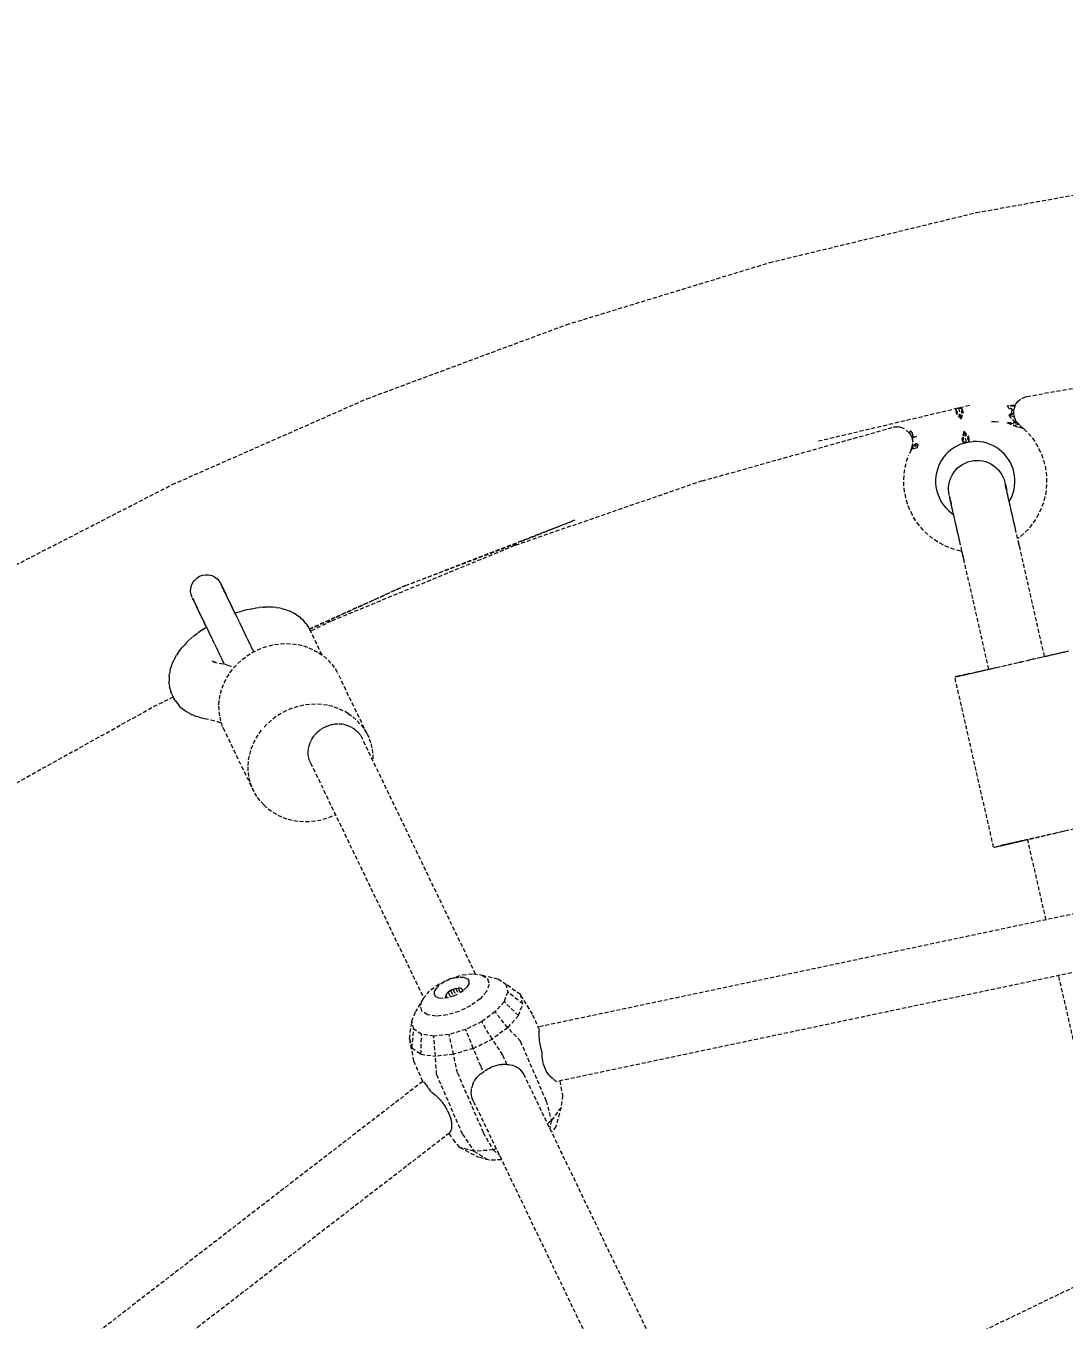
# Model space of a CAD drawing. Header units: millimetres. Extents: x -3111 to 2953, y -2449 to 2811.
# Drawn here: x -209.2 to 117.8, y 938.5 to 1345.9 of the extents above; entities that cross this region are included whole.
import ezdxf

# ---------------------------------------------------------------- set-up
doc = ezdxf.new("R2010")
doc.units = ezdxf.units.MM
doc.linetypes.add('HIDDEN', pattern=[1.905, 1.27, -0.635])
for name, color, linetype in [('DIKOM_ЗОНА', 90, 'Continuous'), ('DIKOM_ОБЪЕКТ', 7, 'Continuous'), ('DIKOM_РАЗМЕР_ЗОНА', 7, 'Continuous'), ('DIKOM_РАЗМЕР_ОБЪЕКТА', 7, 'Continuous')]:
    doc.layers.add(name, color=color, linetype=linetype)
doc.styles.add('style1', font='arialbd.ttf', dxfattribs={"width": 0.8})
doc.dimstyles.new('1-50', dxfattribs={"dimtxt": 300, "dimasz": 200, "dimexe": 100, "dimexo": 0, "dimgap": 100, "dimtad": 1, "dimtxsty": 'style1', "dimcen": 200, "dimclrd": 7, "dimclre": 7, "dimclrt": 7, "dimadec": 1, "dimazin": 2, "dimtfac": 1, "dimtmove": 0, "dimatfit": 2, "dimfxl": 0, "dimlwd": 25, "dimlwe": 18, "dimarcsym": 0})

# ---------------------------------------------------------------- blocks, each defined once
blk = doc.blocks.new('*D0')
at = {"layer": 'Defpoints', "color": 0, "transparency": 16777216}
for p in [(1362.98, 623.05), (-717.19, -260.39)]:
    blk.add_point(p, dxfattribs=at)
at = {"layer": 'DIKOM_РАЗМЕР_ОБЪЕКТА', "color": 7, "lineweight": 25, "transparency": 16777216}
for p, q in [((1362.98, 623.05), (2780.32, 1224.99)), ((-533.11, -182.21), (1178.9, 544.87))]:
    blk.add_line(p, q, dxfattribs=at)
at = {"layer": 'DIKOM_РАЗМЕР_ОБЪЕКТА', "color": 7, "transparency": 16777216}
for points in [[(1165.87, 575.55), (1191.93, 514.19), (1362.98, 623.05)], [(-546.14, -151.53), (-520.08, -212.89), (-717.19, -260.39)]]:
    blk.add_solid(points, dxfattribs=at)
at = {"layer": 'DIKOM_РАЗМЕР_ОБЪЕКТА', "color": 7, "transparency": 16777216, "insert": (2050.93, 1228.64), "char_height": 300, "attachment_point": 5, "rotation": 23.0107, "style": 'style1'}
blk.add_mtext('{\\fArial|b0|i0|c204|p34;\\H1.16667x;∅2260}', dxfattribs=at)
blk = doc.blocks.new('*D1')
at = {"layer": 'Defpoints', "color": 0, "transparency": 16777216}
for p in [(302.22, 2811.22), (-2635.43, -2447.87), (386.74, -2447.87)]:
    blk.add_point(p, dxfattribs=at)
at = {"layer": 'DIKOM_РАЗМЕР_ЗОНА', "color": 7, "lineweight": 18, "transparency": 16777216}
for p, q in [((302.22, 2811.22), (-2735.43, 2811.22)), ((386.74, -2447.87), (-2735.43, -2447.87))]:
    blk.add_line(p, q, dxfattribs=at)
at = {"layer": 'DIKOM_РАЗМЕР_ЗОНА', "color": 7, "lineweight": 25, "transparency": 16777216}
blk.add_line((-2635.43, 2611.22), (-2635.43, -2247.87), dxfattribs=at)
at = {"layer": 'DIKOM_РАЗМЕР_ЗОНА', "color": 7, "transparency": 16777216}
for points in [[(-2668.76, 2611.22), (-2602.09, 2611.22), (-2635.43, 2811.22)], [(-2668.76, -2247.87), (-2602.09, -2247.87), (-2635.43, -2447.87)]]:
    blk.add_solid(points, dxfattribs=at)
at = {"layer": 'DIKOM_РАЗМЕР_ЗОНА', "color": 7, "transparency": 16777216, "insert": (-2914.13, 265.93), "char_height": 300, "attachment_point": 5, "rotation": 90, "style": 'style1'}
blk.add_mtext('{\\fArial|b0|i0|c204|p34;\\H1.16667x;5260}', dxfattribs=at)

msp = doc.modelspace()

# ---------------------------------------------------------------- linework, layer by layer
at = {"layer": 'DIKOM_ЗОНА', "color": 3, "lineweight": 15}
msp.add_circle((322.894, 181.327), 2629.975, dxfattribs=at)
at = {"layer": 'DIKOM_ОБЪЕКТ', "color": 7, "linetype": 'HIDDEN', "lineweight": 15}
for p, q in [((90.137, 1287.102), (156.053, 1298.949)), ((25.039, 1271.372), (90.137, 1287.102)), ((-39.013, 1251.812), (25.039, 1271.372)), ((-101.793, 1228.492), (-39.013, 1251.812)), ((167.294, 1239.959), (105.794, 1229.077)), ((-163.082, 1201.494), (-101.793, 1228.492)), ((40.385, 1215.212), (88.643, 1226.613)), ((101.931, 1226.436), (99.817, 1226.13)), ((102.247, 1226.206), (101.931, 1226.436)), ((102.247, 1226.206), (102.713, 1227.029)), ((102.713, 1227.029), (103.324, 1227.75)), ((103.324, 1227.75), (104.061, 1228.344)), ((105.478, 1229.057), (104.061, 1228.344)), ((105.794, 1229.077), (105.03, 1228.832)), ((84.189, 1225.561), (83.535, 1225.291)), ((83.535, 1225.291), (85.334, 1222.147)), ((83.535, 1225.291), (83.642, 1224.86)), ((83.642, 1224.86), (83.781, 1224.283)), ((85.334, 1222.147), (83.781, 1224.283)), ((83.781, 1224.283), (83.948, 1223.582)), ((85.334, 1222.147), (83.948, 1223.582)), ((84.536, 1225.643), (85.334, 1222.147)), ((84.629, 1225.665), (85.68, 1225.325)), ((85.334, 1222.147), (85.68, 1225.325)), ((85.334, 1222.147), (85.804, 1224.745)), ((85.334, 1222.147), (85.958, 1224.04)), ((85.68, 1225.325), (85.804, 1224.745)), ((85.804, 1224.745), (85.958, 1224.04)), ((102.247, 1226.206), (99.817, 1226.13)), ((101.854, 1224.808), (99.817, 1226.13)), ((99.817, 1226.13), (101.208, 1224.783)), ((101.199, 1223.838), (100.352, 1223.22)), ((101.828, 1223.779), (100.352, 1223.22)), ((102.013, 1222.767), (100.352, 1223.22)), ((100.352, 1223.22), (101.586, 1222.01)), ((101.208, 1224.783), (101.199, 1223.838)), ((101.828, 1223.779), (101.199, 1223.838)), ((101.854, 1224.808), (101.208, 1224.783)), ((101.854, 1224.808), (101.828, 1223.779)), ((101.828, 1223.779), (102.013, 1222.767)), ((102.247, 1226.206), (101.854, 1224.808)), ((102.013, 1222.767), (102.489, 1221.658)), ((3.762, 1202.634), (63.894, 1219.514)), ((63.894, 1219.514), (64.782, 1219.648)), ((64.251, 1219.664), (65.772, 1219.617)), ((66.693, 1219.403), (65.772, 1219.617)), ((67.557, 1219.019), (66.693, 1219.403)), ((68.995, 1217.803), (67.557, 1219.019)), ((69.352, 1218.394), (68.995, 1217.803)), ((69.352, 1218.394), (69.883, 1217.627)), ((86.221, 1218.26), (85.639, 1215.891)), ((86.221, 1218.26), (85.824, 1215.299)), ((85.961, 1214.859), (86.221, 1218.26)), ((86.995, 1214.868), (86.221, 1218.26)), ((87.972, 1215.03), (86.221, 1218.26)), ((86.221, 1218.26), (87.864, 1215.765)), ((86.221, 1218.26), (87.774, 1216.378)), ((97.082, 1221.151), (94.939, 1221.244)), ((96.03, 1221.21), (94.939, 1221.244)), ((97.082, 1221.151), (96.03, 1221.21)), ((99.911, 1220.879), (102.415, 1221.077)), ((102.977, 1220.965), (99.911, 1220.879)), ((104.825, 1219.191), (99.911, 1220.879)), ((103.716, 1220.252), (99.911, 1220.879)), ((99.911, 1220.879), (103.19, 1219.593)), ((102.415, 1221.077), (101.586, 1222.01)), ((102.977, 1220.965), (102.415, 1221.077)), ((102.977, 1220.965), (102.489, 1221.658)), ((103.716, 1220.252), (102.977, 1220.965)), ((104.226, 1219.34), (103.19, 1219.593)), ((105.193, 1218.983), (103.716, 1220.252)), ((104.825, 1219.191), (103.716, 1220.252)), ((104.825, 1219.191), (104.226, 1219.34)), ((105.193, 1218.983), (106.554, 1217.591)), ((68.995, 1217.803), (69.516, 1217.014)), ((69.516, 1217.014), (69.88, 1216.141)), ((69.594, 1212.464), (71.177, 1214.412)), ((71.831, 1214.071), (69.594, 1212.464)), ((71.325, 1216.588), (69.88, 1216.141)), ((70.089, 1216.51), (69.88, 1216.141)), ((69.88, 1216.141), (70.099, 1214.45)), ((69.88, 1216.141), (70.248, 1214.458)), ((69.883, 1217.627), (70.089, 1216.51)), ((69.95, 1213.431), (70.099, 1214.45)), ((70.089, 1216.51), (71.325, 1216.588)), ((71.177, 1214.412), (70.402, 1213.769)), ((71.831, 1214.071), (71.177, 1214.412)), ((71.589, 1213.091), (71.831, 1214.071)), ((84.947, 1214.088), (83.962, 1213.622)), ((85.97, 1214.468), (84.947, 1214.088)), ((85.824, 1215.299), (85.639, 1215.891)), ((85.961, 1214.859), (85.824, 1215.299)), ((86.995, 1214.868), (85.961, 1214.859)), ((85.97, 1214.468), (87.021, 1214.757)), ((86.995, 1214.868), (87.972, 1215.03)), ((87.021, 1214.757), (88.093, 1214.953)), ((87.864, 1215.765), (87.774, 1216.378)), ((87.931, 1215.309), (87.864, 1215.765)), ((87.972, 1215.03), (87.931, 1215.309)), ((88.093, 1214.953), (89.18, 1215.054)), ((90.27, 1215.061), (89.18, 1215.054)), ((91.357, 1214.973), (90.27, 1215.061)), ((92.432, 1214.79), (91.357, 1214.973)), ((93.487, 1214.514), (92.432, 1214.79)), ((94.514, 1214.148), (93.487, 1214.514)), ((95.505, 1213.694), (94.514, 1214.148)), ((106.554, 1217.591), (107.79, 1216.087)), ((107.79, 1216.087), (108.891, 1214.481)), ((108.891, 1214.481), (109.849, 1212.786)), ((68.192, 1208.835), (68.815, 1210.679)), ((69.594, 1212.464), (68.815, 1210.679)), ((69.594, 1212.464), (70.402, 1213.769)), ((69.594, 1212.464), (69.95, 1213.431)), ((71.589, 1213.091), (69.594, 1212.464)), ((70.402, 1213.769), (69.95, 1213.431)), ((79.838, 1210.117), (79.219, 1209.22)), ((80.534, 1210.957), (79.838, 1210.117)), ((81.3, 1211.733), (80.534, 1210.957)), ((82.131, 1212.439), (81.3, 1211.733)), ((83.02, 1213.07), (82.131, 1212.439)), ((83.962, 1213.622), (83.02, 1213.07)), ((96.453, 1213.154), (95.505, 1213.694)), ((97.35, 1212.534), (96.453, 1213.154)), ((98.19, 1211.839), (97.35, 1212.534)), ((98.966, 1211.072), (98.19, 1211.839)), ((99.672, 1210.241), (98.966, 1211.072)), ((100.303, 1209.352), (99.672, 1210.241)), ((109.849, 1212.786), (110.658, 1211.015)), ((110.658, 1211.015), (111.31, 1209.18)), ((67.436, 1205.019), (67.731, 1206.943)), ((67.731, 1206.943), (68.192, 1208.835)), ((77.858, 1206.254), (77.582, 1205.199)), ((78.225, 1207.281), (77.858, 1206.254)), ((78.679, 1208.273), (78.225, 1207.281)), ((79.219, 1209.22), (78.679, 1208.273)), ((82.999, 1205.294), (83.581, 1206.036)), ((83.581, 1206.036), (84.238, 1206.713)), ((84.238, 1206.713), (84.961, 1207.317)), ((84.961, 1207.317), (85.744, 1207.843)), ((85.744, 1207.843), (86.578, 1208.283)), ((86.578, 1208.283), (87.453, 1208.635)), ((87.453, 1208.635), (88.364, 1208.871)), ((88.364, 1208.871), (89.261, 1209.05)), ((89.261, 1209.05), (90.202, 1209.117)), ((90.202, 1209.117), (91.144, 1209.084)), ((91.144, 1209.084), (92.078, 1208.953)), ((92.078, 1208.953), (92.993, 1208.725)), ((92.993, 1208.725), (93.879, 1208.402)), ((93.879, 1208.402), (94.727, 1207.989)), ((94.727, 1207.989), (95.526, 1207.489)), ((95.526, 1207.489), (96.269, 1206.908)), ((96.269, 1206.908), (96.947, 1206.253)), ((96.947, 1206.253), (97.553, 1205.53)), ((100.854, 1208.411), (100.303, 1209.352)), ((101.321, 1207.425), (100.854, 1208.411)), ((101.7, 1206.403), (101.321, 1207.425)), ((101.989, 1205.352), (101.7, 1206.403)), ((111.31, 1209.18), (111.801, 1207.296)), ((111.801, 1207.296), (112.127, 1205.377)), ((3.762, 1202.634), (-55.28, 1182.275)), ((67.308, 1203.076), (67.436, 1205.019)), ((67.349, 1201.129), (67.308, 1203.076)), ((77.4, 1204.124), (77.311, 1203.037)), ((77.311, 1203.037), (77.318, 1201.947)), ((77.318, 1201.947), (77.42, 1200.861)), ((77.582, 1205.199), (77.4, 1204.124)), ((81.397, 1200.915), (81.53, 1201.848)), ((81.53, 1201.848), (81.759, 1202.763)), ((81.759, 1202.763), (82.083, 1203.648)), ((82.083, 1203.648), (82.498, 1204.495)), ((82.498, 1204.495), (82.999, 1205.294)), ((97.553, 1205.53), (98.079, 1204.748)), ((98.079, 1204.748), (98.521, 1203.915)), ((98.521, 1203.915), (98.874, 1203.04)), ((98.874, 1203.04), (99.133, 1202.134)), ((99.176, 1201.946), (99.226, 1201.728)), ((102.185, 1204.279), (101.989, 1205.352)), ((102.287, 1203.193), (102.185, 1204.279)), ((102.205, 1201.016), (102.294, 1202.103)), ((102.294, 1202.103), (102.287, 1203.193)), ((112.127, 1205.377), (112.286, 1203.436)), ((112.286, 1203.436), (112.277, 1201.49)), ((-222.664, 1170.913), (-163.082, 1201.494)), ((67.557, 1199.194), (67.349, 1201.129)), ((67.932, 1197.283), (67.557, 1199.194)), ((77.42, 1200.861), (77.616, 1199.788)), ((77.616, 1199.788), (77.904, 1198.737)), ((77.904, 1198.737), (78.284, 1197.714)), ((78.284, 1197.714), (78.751, 1196.729)), ((81.363, 1199.972), (81.397, 1200.915)), ((81.427, 1199.032), (81.363, 1199.972)), ((81.59, 1198.103), (81.427, 1199.032)), ((81.633, 1197.915), (81.683, 1197.698)), ((99.276, 1201.51), (99.219, 1201.759)), ((99.226, 1201.728), (99.294, 1201.429)), ((99.357, 1201.151), (99.276, 1201.51)), ((99.294, 1201.429), (99.38, 1201.051)), ((99.457, 1200.713), (99.357, 1201.151)), ((99.38, 1201.051), (99.484, 1200.595)), ((99.574, 1200.2), (99.457, 1200.713)), ((99.484, 1200.595), (99.606, 1200.064)), ((99.667, 1199.795), (99.574, 1200.2)), ((99.606, 1200.064), (99.743, 1199.461)), ((99.896, 1198.79), (99.743, 1199.461)), ((100.022, 1198.241), (99.886, 1198.837)), ((100.064, 1198.054), (99.896, 1198.79)), ((100.2, 1197.459), (100.022, 1198.241)), ((100.295, 1196.99), (100.064, 1198.054)), ((100.926, 1196.867), (101.38, 1197.858)), ((101.38, 1197.858), (101.747, 1198.885)), ((101.747, 1198.885), (102.023, 1199.94)), ((102.023, 1199.94), (102.205, 1201.016)), ((112.099, 1199.55), (111.755, 1197.634)), ((112.277, 1201.49), (112.099, 1199.55)), ((68.471, 1195.413), (67.932, 1197.283)), ((69.17, 1193.595), (68.471, 1195.413)), ((78.751, 1196.729), (79.302, 1195.788)), ((79.302, 1195.788), (79.933, 1194.898)), ((79.933, 1194.898), (80.639, 1194.068)), ((80.639, 1194.068), (81.415, 1193.301)), ((81.683, 1197.698), (81.751, 1197.4)), ((81.814, 1197.122), (81.747, 1197.418)), ((81.751, 1197.4), (81.837, 1197.021)), ((81.837, 1197.021), (81.941, 1196.566)), ((81.914, 1196.685), (81.86, 1196.919)), ((82.031, 1196.173), (81.914, 1196.685)), ((81.941, 1196.566), (82.062, 1196.036)), ((82.164, 1195.589), (82.031, 1196.173)), ((82.062, 1196.036), (82.199, 1195.435)), ((82.313, 1194.935), (82.164, 1195.589)), ((82.352, 1194.765), (82.199, 1195.435)), ((82.52, 1194.031), (82.352, 1194.765)), ((82.772, 1192.978), (82.52, 1194.031)), ((82.655, 1193.436), (82.522, 1194.022)), ((100.357, 1196.72), (100.162, 1197.573)), ((100.392, 1196.621), (100.2, 1197.459)), ((100.675, 1195.325), (100.357, 1196.72)), ((100.504, 1196.127), (100.392, 1196.621)), ((100.496, 1196.112), (100.926, 1196.867)), ((100.78, 1194.868), (100.563, 1195.817)), ((100.811, 1194.729), (100.675, 1195.325)), ((101.089, 1193.511), (100.78, 1194.868)), ((101.239, 1192.856), (101.005, 1193.879)), ((110.576, 1193.927), (109.751, 1192.163)), ((111.246, 1195.755), (110.576, 1193.927)), ((111.755, 1197.634), (111.246, 1195.755)), ((-89.64, 1169.695), (-36.315, 1190.299)), ((-36.315, 1190.299), (-54.154, 1183.171)), ((70.023, 1191.845), (69.17, 1193.595)), ((71.024, 1190.176), (70.023, 1191.845)), ((72.166, 1188.599), (71.024, 1190.176)), ((81.415, 1193.301), (82.255, 1192.605)), ((82.255, 1192.605), (82.969, 1192.112)), ((82.846, 1192.6), (82.655, 1193.436)), ((82.955, 1192.175), (82.772, 1192.978)), ((82.955, 1192.122), (82.846, 1192.6)), ((83.037, 1191.816), (82.955, 1192.175)), ((83.254, 1190.868), (83.037, 1191.816)), ((83.353, 1190.433), (83.254, 1190.868)), ((83.479, 1189.879), (83.353, 1190.433)), ((83.565, 1189.503), (83.479, 1189.879)), ((101.479, 1191.803), (101.239, 1192.856)), ((101.725, 1190.727), (101.479, 1191.803)), ((101.974, 1189.634), (101.725, 1190.727)), ((102.227, 1188.529), (101.974, 1189.634)), ((108.777, 1190.478), (107.661, 1188.883)), ((109.751, 1192.163), (108.777, 1190.478)), ((73.44, 1187.126), (72.166, 1188.599)), ((74.836, 1185.769), (73.44, 1187.126)), ((76.345, 1184.539), (74.836, 1185.769)), ((83.785, 1188.539), (83.565, 1189.503)), ((83.953, 1187.803), (83.785, 1188.539)), ((84.199, 1186.727), (83.953, 1187.803)), ((84.242, 1186.536), (84.012, 1187.543)), ((84.477, 1185.507), (84.242, 1186.536)), ((84.7, 1184.528), (84.477, 1185.507)), ((102.474, 1187.497), (102.227, 1188.529)), ((111.627, 1147.395), (102.474, 1187.497)), ((105.036, 1186.011), (103.548, 1184.756)), ((106.411, 1187.39), (105.036, 1186.011)), ((107.661, 1188.883), (106.411, 1187.39)), ((-55.28, 1182.275), (-113.033, 1158.507)), ((-89.64, 1169.695), (-54.154, 1183.171)), ((77.954, 1183.442), (76.345, 1184.539)), ((79.651, 1182.49), (77.954, 1183.442)), ((81.425, 1181.687), (79.651, 1182.49)), ((83.262, 1181.041), (81.425, 1181.687)), ((84.925, 1183.492), (84.7, 1184.528)), ((94.078, 1143.39), (84.925, 1183.492)), ((103.548, 1184.756), (103.162, 1184.484)), ((103.492, 1183.036), (103.326, 1183.764)), ((103.729, 1181.996), (103.492, 1183.036)), ((103.729, 1181.996), (103.79, 1181.732)), ((85.147, 1180.557), (83.262, 1181.041)), ((85.613, 1180.479), (85.147, 1180.557)), ((85.699, 1180.102), (85.613, 1180.479)), ((85.942, 1179.039), (85.699, 1180.102)), ((86.178, 1178.001), (85.942, 1179.039)), ((-157.268, 1168.807), (-157.037, 1169.761)), ((-157.037, 1169.761), (-156.624, 1170.651)), ((-156.624, 1170.651), (-156.13, 1171.346)), ((-156.13, 1171.346), (-155.375, 1172.068)), ((-155.375, 1172.068), (-154.486, 1172.618)), ((-154.486, 1172.618), (-153.579, 1172.951)), ((-153.579, 1172.951), (-152.61, 1173.104)), ((-152.61, 1173.104), (-151.629, 1173.065)), ((-151.629, 1173.065), (-150.675, 1172.836)), ((-150.675, 1172.836), (-149.784, 1172.424)), ((-149.784, 1172.424), (-148.991, 1171.847)), ((-148.991, 1171.847), (-148.326, 1171.126)), ((-148.326, 1171.126), (-147.814, 1170.288)), ((-147.721, 1170.094), (-147.605, 1169.853)), ((-147.605, 1169.853), (-147.721, 1170.094)), ((-147.605, 1169.853), (-147.443, 1169.516)), ((-147.443, 1169.516), (-147.605, 1169.853)), ((-147.443, 1169.516), (-147.236, 1169.088)), ((-147.236, 1169.088), (-147.443, 1169.516)), ((-119.922, 1156.095), (-89.64, 1169.695)), ((-89.64, 1169.695), (-112.798, 1159.094)), ((-157.308, 1167.828), (-157.268, 1168.807)), ((-157.157, 1166.858), (-157.308, 1167.828)), ((-156.818, 1165.937), (-157.157, 1166.858)), ((-156.725, 1165.743), (-156.609, 1165.502)), ((-156.609, 1165.502), (-156.725, 1165.743)), ((-156.609, 1165.502), (-156.447, 1165.166)), ((-156.447, 1165.166), (-156.609, 1165.502)), ((-156.447, 1165.166), (-156.24, 1164.737)), ((-156.24, 1164.737), (-156.447, 1165.166)), ((-147.236, 1169.088), (-146.987, 1168.569)), ((-146.987, 1168.569), (-147.236, 1169.088)), ((-146.987, 1168.569), (-146.695, 1167.964)), ((-146.695, 1167.964), (-146.987, 1168.569)), ((-146.695, 1167.964), (-146.364, 1167.276)), ((-146.364, 1167.276), (-146.695, 1167.964)), ((-146.364, 1167.276), (-145.995, 1166.509)), ((-145.995, 1166.509), (-146.364, 1167.276)), ((-145.995, 1166.509), (-145.59, 1165.669)), ((-145.59, 1165.669), (-145.995, 1166.509)), ((-145.59, 1165.669), (-145.152, 1164.759)), ((-145.152, 1164.759), (-145.59, 1165.669)), ((-156.24, 1164.737), (-155.991, 1164.219)), ((-155.991, 1164.219), (-156.24, 1164.737)), ((-155.991, 1164.219), (-155.7, 1163.614)), ((-155.7, 1163.614), (-155.991, 1164.219)), ((-155.7, 1163.614), (-155.369, 1162.927)), ((-155.369, 1162.927), (-155.7, 1163.614)), ((-155.369, 1162.927), (-155, 1162.161)), ((-155, 1162.161), (-155.369, 1162.927)), ((-155, 1162.161), (-154.595, 1161.321)), ((-154.595, 1161.321), (-155, 1162.161)), ((-154.595, 1161.321), (-154.158, 1160.412)), ((-154.158, 1160.412), (-154.595, 1161.321)), ((-145.152, 1164.759), (-144.683, 1163.786)), ((-144.683, 1163.786), (-145.152, 1164.759)), ((-144.683, 1163.786), (-144.187, 1162.757)), ((-144.187, 1162.757), (-144.683, 1163.786)), ((-144.187, 1162.757), (-143.667, 1161.676)), ((-143.667, 1161.676), (-144.187, 1162.757)), ((-143.667, 1161.676), (-143.125, 1160.551)), ((-143.351, 1161.019), (-143.667, 1161.676)), ((-143.351, 1161.019), (-142.42, 1161.332)), ((-142.42, 1161.332), (-141.129, 1161.715)), ((-141.129, 1161.715), (-140.807, 1161.805)), ((-140.807, 1161.805), (-139.478, 1162.146)), ((-139.478, 1162.146), (-138.179, 1162.427)), ((-138.179, 1162.427), (-136.915, 1162.644)), ((-136.915, 1162.644), (-135.695, 1162.797)), ((-134.525, 1162.886), (-135.695, 1162.797)), ((-134.525, 1162.886), (-133.923, 1162.924)), ((-132.766, 1162.948), (-133.923, 1162.924)), ((-131.441, 1162.894), (-132.766, 1162.948)), ((-130.378, 1162.773), (-131.441, 1162.894)), ((-130.378, 1162.773), (-129.681, 1162.683)), ((-128.671, 1162.482), (-129.681, 1162.683)), ((-128.671, 1162.482), (-127.96, 1162.295)), ((-127.018, 1162.013), (-127.96, 1162.295)), ((-127.018, 1162.013), (-126.31, 1161.73)), ((-125.45, 1161.364), (-126.31, 1161.73)), ((-125.45, 1161.364), (-124.761, 1160.989)), ((-154.158, 1160.412), (-153.69, 1159.44)), ((-153.69, 1159.44), (-154.158, 1160.412)), ((-153.69, 1159.44), (-153.194, 1158.411)), ((-153.194, 1158.411), (-153.69, 1159.44)), ((-153.194, 1158.411), (-152.674, 1157.332)), ((-152.674, 1157.332), (-153.194, 1158.411)), ((-152.674, 1157.332), (-152.133, 1156.207)), ((-152.361, 1156.682), (-152.674, 1157.332)), ((-143.125, 1160.551), (-142.566, 1159.389)), ((-142.566, 1159.389), (-141.992, 1158.197)), ((-141.992, 1158.197), (-141.407, 1156.983)), ((-141.407, 1156.983), (-140.815, 1155.752)), ((-123.997, 1160.539), (-124.761, 1160.989)), ((-123.997, 1160.539), (-123.341, 1160.076)), ((-122.684, 1159.544), (-123.341, 1160.076)), ((-122.684, 1159.544), (-122.075, 1159.001)), ((-122.075, 1159.001), (-121.532, 1158.393)), ((-120.988, 1157.775), (-121.532, 1158.393)), ((-120.988, 1157.775), (-120.512, 1157.104)), ((-120.127, 1156.463), (-120.512, 1157.104)), ((-119.854, 1155.974), (-112.798, 1159.094)), ((-113.033, 1158.507), (-119.543, 1155.372)), ((-158.052, 1152.274), (-157.128, 1153.13)), ((-157.128, 1153.13), (-156.13, 1153.977)), ((-156.13, 1153.977), (-155.064, 1154.81)), ((-154.771, 1155.022), (-155.064, 1154.81)), ((-154.771, 1155.022), (-153.692, 1155.802)), ((-153.692, 1155.802), (-152.559, 1156.559)), ((-152.559, 1156.559), (-152.361, 1156.682)), ((-152.133, 1156.207), (-151.574, 1155.047)), ((-151.574, 1155.047), (-151, 1153.855)), ((-151, 1153.855), (-150.415, 1152.642)), ((-140.815, 1155.752), (-140.219, 1154.515)), ((-140.219, 1154.515), (-139.623, 1153.277)), ((-139.623, 1153.277), (-139.03, 1152.048)), ((-120.127, 1156.463), (-119.697, 1155.691)), ((-115.923, 1147.855), (-119.697, 1155.691)), ((-161.374, 1148.334), (-160.773, 1149.208)), ((-160.773, 1149.208), (-160.074, 1150.094)), ((-160.074, 1150.094), (-159.283, 1150.987)), ((-158.896, 1151.415), (-159.283, 1150.987)), ((-158.896, 1151.415), (-158.052, 1152.274)), ((-150.415, 1152.642), (-149.824, 1151.412)), ((-149.824, 1151.412), (-149.228, 1150.176)), ((-149.228, 1150.176), (-148.633, 1148.939)), ((-148.633, 1148.939), (-148.041, 1147.711)), ((-139.03, 1152.048), (-138.445, 1150.833)), ((-138.445, 1150.833), (-137.871, 1149.641)), ((-138.005, 1148.561), (-136.293, 1149.438)), ((-137.871, 1149.641), (-137.48, 1148.83)), ((-136.293, 1149.438), (-134.508, 1150.175)), ((-134.508, 1150.175), (-132.697, 1150.751)), ((-132.697, 1150.751), (-130.893, 1151.149)), ((-130.893, 1151.149), (-129.031, 1151.383)), ((-129.031, 1151.383), (-127.136, 1151.456)), ((-127.136, 1151.456), (-125.257, 1151.368)), ((-125.257, 1151.368), (-123.444, 1151.12)), ((-123.444, 1151.12), (-121.723, 1150.711)), ((-121.723, 1150.711), (-120.057, 1150.142)), ((-120.057, 1150.142), (-118.443, 1149.411)), ((-118.443, 1149.411), (-116.88, 1148.52)), ((111.029, 1147.258), (119.26, 1149.137)), ((116.938, 1148.607), (118.167, 1148.888)), ((117.093, 1148.643), (118.655, 1148.999)), ((-163.343, 1144.431), (-163.029, 1145.296)), ((-163.029, 1145.296), (-162.602, 1146.19)), ((-162.282, 1146.857), (-162.602, 1146.19)), ((-162.282, 1146.857), (-161.762, 1147.745)), ((-161.374, 1148.334), (-161.762, 1147.745)), ((-149.345, 1145.48), (-150.583, 1145.931)), ((-150.212, 1145.656), (-146.382, 1144.879)), ((-148.041, 1147.711), (-147.456, 1146.497)), ((-147.456, 1146.497), (-146.883, 1145.306)), ((-146.883, 1145.306), (-146.71, 1144.946)), ((-145.668, 1144.691), (-146.382, 1144.879)), ((-143.769, 1143.757), (-142.476, 1145.156)), ((-142.476, 1145.156), (-141.075, 1146.437)), ((-141.075, 1146.437), (-139.599, 1147.564)), ((-139.599, 1147.564), (-138.005, 1148.561)), ((-116.88, 1148.52), (-115.369, 1147.469)), ((-115.369, 1147.469), (-114.021, 1146.24)), ((-114.021, 1146.24), (-112.836, 1144.94)), ((-112.836, 1144.94), (-111.814, 1143.568)), ((96.505, 1143.943), (109.2, 1146.841)), ((100.051, 1144.753), (101.91, 1145.177)), ((101.91, 1145.177), (102.874, 1145.397)), ((103.543, 1145.55), (103.795, 1145.607)), ((103.795, 1145.607), (104.415, 1145.749)), ((104.254, 1145.712), (103.898, 1145.631)), ((107.509, 1146.455), (106.707, 1146.272)), ((107.643, 1146.486), (109.2, 1146.841)), ((108.14, 1146.599), (107.784, 1146.518)), ((109.2, 1146.841), (110.939, 1147.238)), ((109.501, 1146.91), (116.938, 1148.607)), ((110.939, 1147.238), (112.614, 1147.62)), ((112.427, 1147.577), (114.18, 1147.978)), ((112.614, 1147.62), (114.18, 1147.978)), ((114.18, 1147.978), (115.605, 1148.303)), ((115.605, 1148.303), (116.938, 1148.607)), ((-164.046, 1141.186), (-164.11, 1140.354)), ((-164.046, 1141.186), (-163.958, 1142.02)), ((-163.798, 1142.821), (-163.958, 1142.02)), ((-163.798, 1142.821), (-163.593, 1143.675)), ((-163.343, 1144.431), (-163.593, 1143.675)), ((-146.713, 1139.134), (-145.894, 1140.749)), ((-145.894, 1140.749), (-144.919, 1142.276)), ((-145.668, 1144.691), (-143.521, 1144.026)), ((-144.919, 1142.276), (-143.769, 1143.757)), ((-111.814, 1143.568), (-110.955, 1142.124)), ((-101.758, 1123.027), (-110.955, 1142.124)), ((95.592, 1087.32), (83.354, 1140.942)), ((83.995, 1141.089), (83.472, 1140.969)), ((83.748, 1141.032), (83.472, 1140.969)), ((83.472, 1140.969), (83.748, 1141.032)), ((83.748, 1141.032), (84.18, 1141.131)), ((87.32, 1141.847), (84.18, 1141.131)), ((84.18, 1141.131), (87.32, 1141.847)), ((84.18, 1141.131), (84.769, 1141.265)), ((84.769, 1141.265), (84.558, 1141.216)), ((84.769, 1141.265), (85.515, 1141.435)), ((85.515, 1141.435), (86.464, 1141.651)), ((85.515, 1141.435), (86.444, 1141.647)), ((86.444, 1141.647), (87.538, 1141.897)), ((87.538, 1141.897), (87.32, 1141.847)), ((87.538, 1141.897), (94.089, 1143.392)), ((87.538, 1141.897), (88.767, 1142.177)), ((88.079, 1142.02), (87.538, 1141.897)), ((88.767, 1142.177), (94.089, 1143.392)), ((88.767, 1142.177), (93.016, 1143.147)), ((88.767, 1142.177), (90.1, 1142.481)), ((90.1, 1142.481), (91.525, 1142.807)), ((91.525, 1142.807), (93.091, 1143.164)), ((93.091, 1143.164), (94.089, 1143.392)), ((94.089, 1143.392), (96.184, 1143.87)), ((94.089, 1143.392), (95.964, 1143.82)), ((94.089, 1143.392), (95.012, 1143.603)), ((94.186, 1143.414), (94.766, 1143.546)), ((94.766, 1143.546), (95.222, 1143.651)), ((95.449, 1143.703), (95.914, 1143.809)), ((95.958, 1143.819), (96.505, 1143.943)), ((96.505, 1143.943), (98.263, 1144.345)), ((98.194, 1144.329), (98.8, 1144.467)), ((99.051, 1144.525), (99.317, 1144.585)), ((-164.11, 1140.354), (-164.075, 1139.521)), ((-164.04, 1138.706), (-164.075, 1139.521)), ((-164.04, 1138.706), (-163.906, 1137.871)), ((-163.744, 1137.099), (-163.906, 1137.871)), ((-163.744, 1137.099), (-163.512, 1136.279)), ((-147.899, 1135.679), (-147.386, 1137.429)), ((-147.386, 1137.429), (-146.713, 1139.134)), ((-162.775, 1134.553), (-169.3, 1131.41)), ((-163.222, 1135.559), (-163.512, 1136.279)), ((-163.222, 1135.559), (-162.928, 1134.833)), ((-162.928, 1134.833), (-162.496, 1134.045)), ((-162.08, 1133.386), (-162.496, 1134.045)), ((-162.08, 1133.386), (-161.587, 1132.693)), ((-161.587, 1132.693), (-161.015, 1132.062)), ((-148.388, 1132.211), (-148.238, 1133.928)), ((-148.238, 1133.928), (-147.899, 1135.679)), ((-223.891, 1101.077), (-169.3, 1131.41)), ((-160.485, 1131.477), (-161.015, 1132.062)), ((-160.485, 1131.477), (-159.851, 1130.923)), ((-159.213, 1130.413), (-159.851, 1130.923)), ((-159.213, 1130.413), (-158.528, 1129.945)), ((-157.791, 1129.513), (-158.528, 1129.945)), ((-157.791, 1129.513), (-157.07, 1129.138)), ((-156.246, 1128.784), (-157.07, 1129.138)), ((-156.246, 1128.784), (-155.507, 1128.509)), ((-154.608, 1128.233), (-155.507, 1128.509)), ((-148.354, 1130.465), (-148.388, 1132.211)), ((-148.145, 1128.713), (-148.354, 1130.465)), ((-147.767, 1127.001), (-148.145, 1128.713)), ((-130.401, 1128.466), (-131.878, 1127.339)), ((-128.808, 1129.463), (-130.401, 1128.466)), ((-127.096, 1130.34), (-128.808, 1129.463)), ((-125.311, 1131.077), (-127.096, 1130.34)), ((-123.5, 1131.653), (-125.311, 1131.077)), ((-121.696, 1132.052), (-123.5, 1131.653)), ((-119.834, 1132.285), (-121.696, 1132.052)), ((-117.939, 1132.358), (-119.834, 1132.285)), ((-116.059, 1132.27), (-117.939, 1132.358)), ((-114.246, 1132.022), (-116.059, 1132.27)), ((-112.526, 1131.613), (-114.246, 1132.022)), ((-110.86, 1131.044), (-112.526, 1131.613)), ((-109.245, 1130.313), (-110.86, 1131.044)), ((-107.682, 1129.422), (-109.245, 1130.313)), ((-107.682, 1129.422), (-106.172, 1128.371)), ((-154.608, 1128.233), (-153.866, 1128.06)), ((-153.866, 1128.06), (-152.907, 1127.862)), ((-152.907, 1127.862), (-150.536, 1127.365)), ((-150.92, 1127.484), (-148.55, 1126.75)), ((-149.053, 1126.97), (-147.537, 1126.309)), ((-147.228, 1125.374), (-147.767, 1127.001)), ((-146.532, 1123.855), (-147.228, 1125.374)), ((-135.722, 1123.178), (-134.571, 1124.659)), ((-133.279, 1126.058), (-134.571, 1124.659)), ((-131.878, 1127.339), (-133.279, 1126.058)), ((-115.408, 1124.919), (-116.171, 1124.453)), ((-114.53, 1125.341), (-115.336, 1124.953)), ((-113.616, 1125.676), (-114.455, 1125.369)), ((-113.026, 1125.831), (-113.492, 1125.711)), ((-112.791, 1125.891), (-113.026, 1125.831)), ((-112.549, 1125.94), (-112.791, 1125.891)), ((-111.838, 1126.05), (-112.549, 1125.94)), ((-111.595, 1126.074), (-111.838, 1126.05)), ((-110.883, 1126.112), (-111.595, 1126.074)), ((-109.937, 1126.076), (-110.474, 1126.103)), ((-109.704, 1126.053), (-109.937, 1126.076)), ((-109.012, 1125.945), (-109.704, 1126.053)), ((-108.807, 1125.905), (-109.012, 1125.945)), ((-108.52, 1125.828), (-108.807, 1125.905)), ((-108.348, 1125.782), (-108.138, 1125.726)), ((-108.138, 1125.726), (-107.94, 1125.668)), ((-107.94, 1125.668), (-107.302, 1125.421)), ((-107.302, 1125.421), (-107.113, 1125.346)), ((-107.112, 1125.345), (-106.933, 1125.253)), ((-106.934, 1125.253), (-106.687, 1125.125)), ((-106.575, 1125.067), (-106.333, 1124.941)), ((-106.333, 1124.941), (-106.166, 1124.833)), ((-106.172, 1128.371), (-104.823, 1127.142)), ((-106.166, 1124.833), (-105.611, 1124.46)), ((-105.611, 1124.46), (-105.456, 1124.337)), ((-104.823, 1127.142), (-103.639, 1125.842)), ((-103.639, 1125.842), (-102.617, 1124.47)), ((-102.617, 1124.47), (-101.758, 1123.027)), ((-137.334, 1104.757), (-146.532, 1123.855)), ((-137.516, 1120.036), (-136.697, 1121.651)), ((-136.697, 1121.651), (-135.722, 1123.178)), ((-119.667, 1120.219), (-119.389, 1120.853)), ((-119.389, 1120.853), (-119.29, 1121.033)), ((-119.226, 1121.144), (-118.942, 1121.641)), ((-118.942, 1121.641), (-118.809, 1121.835)), ((-118.809, 1121.836), (-118.397, 1122.41)), ((-118.242, 1122.594), (-118.397, 1122.41)), ((-117.768, 1123.128), (-118.242, 1122.594)), ((-117.592, 1123.299), (-117.768, 1123.128)), ((-117.063, 1123.787), (-117.592, 1123.299)), ((-116.867, 1123.943), (-117.063, 1123.787)), ((-116.289, 1124.378), (-116.851, 1123.954)), ((-105.456, 1124.337), (-105.217, 1124.133)), ((-105.139, 1124.067), (-104.952, 1123.906)), ((-104.952, 1123.906), (-104.811, 1123.77)), ((-104.811, 1123.769), (-104.364, 1123.286)), ((-104.363, 1123.286), (-104.237, 1123.136)), ((-104.236, 1123.136), (-104.066, 1122.901)), ((-104.01, 1122.824), (-103.852, 1122.606)), ((-103.851, 1122.605), (-103.74, 1122.444)), ((-103.74, 1122.443), (-103.646, 1122.271)), ((-103.647, 1122.273), (-103.329, 1121.703)), ((-67.554, 1047.415), (-103.329, 1121.702)), ((-101.758, 1123.027), (-101.062, 1121.509)), ((-101.062, 1121.509), (-100.523, 1119.881)), ((-139.041, 1114.83), (-138.702, 1116.581)), ((-138.702, 1116.581), (-138.189, 1118.331)), ((-138.189, 1118.331), (-137.516, 1120.036)), ((-120.282, 1117.241), (-120.276, 1117.447)), ((-120.259, 1116.578), (-120.281, 1117.227)), ((-120.276, 1117.447), (-120.222, 1118.114)), ((-120.243, 1116.372), (-120.259, 1116.578)), ((-120.171, 1115.902), (-120.243, 1116.372)), ((-120.222, 1118.114), (-120.196, 1118.318)), ((-120.161, 1118.497), (-120.066, 1118.982)), ((-120.066, 1118.982), (-120.02, 1119.183)), ((-120.019, 1119.182), (-119.814, 1119.835)), ((-119.815, 1119.835), (-119.75, 1120.03)), ((-119.75, 1120.031), (-119.667, 1120.219)), ((-100.523, 1119.881), (-100.145, 1118.168)), ((-100.145, 1118.168), (-99.936, 1116.417)), ((-99.936, 1116.417), (-99.902, 1114.671)), ((-139.191, 1113.113), (-139.041, 1114.83)), ((-139.157, 1111.367), (-139.191, 1113.113)), ((-120.107, 1115.519), (-120.144, 1115.722)), ((-119.932, 1114.887), (-120.107, 1115.518)), ((-119.627, 1114.087), (-119.875, 1114.692)), ((-119.546, 1113.892), (-119.626, 1114.084)), ((-119.546, 1113.892), (-83.924, 1039.923)), ((-138.947, 1109.615), (-139.157, 1111.367)), ((-138.569, 1107.903), (-138.947, 1109.615)), ((-138.03, 1106.275), (-138.569, 1107.903)), ((-137.334, 1104.757), (-138.03, 1106.275)), ((-136.476, 1103.313), (-137.334, 1104.757)), ((317.235, 1107.826), (-47.853, 1030.726)), ((-135.454, 1101.942), (-136.476, 1103.313)), ((-134.269, 1100.642), (-135.454, 1101.942)), ((-134.269, 1100.642), (-132.921, 1099.413)), ((-132.921, 1099.413), (-131.41, 1098.362)), ((-131.41, 1098.362), (-129.847, 1097.47)), ((-129.847, 1097.47), (-128.233, 1096.74)), ((-128.233, 1096.74), (-126.567, 1096.17)), ((-126.567, 1096.17), (-124.846, 1095.761)), ((-117.396, 1095.732), (-115.592, 1096.131)), ((-115.592, 1096.131), (-113.782, 1096.707)), ((-113.782, 1096.707), (-111.997, 1097.444)), ((-111.997, 1097.444), (-111.699, 1097.597)), ((-124.846, 1095.761), (-123.033, 1095.513)), ((-123.033, 1095.513), (-121.154, 1095.426)), ((-121.154, 1095.426), (-119.259, 1095.499)), ((-119.259, 1095.499), (-117.396, 1095.732)), ((124.852, 1093.999), (105.33, 1089.543)), ((112.289, 1091.131), (116.033, 1091.986)), ((116.033, 1091.986), (114.149, 1091.556)), ((117.893, 1092.41), (116.033, 1091.986)), ((317.774, 1089.543), (-41.751, 1013.617)), ((95.987, 1087.41), (104.995, 1089.466)), ((96.419, 1087.509), (104.85, 1089.434)), ((104.791, 1089.42), (96.419, 1087.509)), ((97.007, 1087.643), (97.754, 1087.814)), ((103.054, 1089.023), (97.754, 1087.814)), ((97.754, 1087.814), (98.683, 1088.026)), ((97.816, 1087.828), (101.129, 1088.584)), ((98.683, 1088.026), (99.777, 1088.276)), ((99.777, 1088.276), (101.006, 1088.556)), ((101.006, 1088.556), (104.709, 1089.401)), ((101.006, 1088.556), (102.339, 1088.86)), ((101.18, 1088.596), (104.489, 1089.351)), ((102.339, 1088.86), (103.763, 1089.185)), ((103.763, 1089.185), (105.33, 1089.543)), ((104.995, 1089.466), (105.33, 1089.543)), ((105.33, 1089.543), (107.005, 1089.925)), ((105.33, 1089.543), (106.317, 1089.768)), ((105.33, 1089.543), (106.317, 1089.768)), ((112.084, 1064.502), (106.317, 1089.768)), ((107.005, 1089.925), (108.743, 1090.322)), ((108.743, 1090.322), (110.502, 1090.723)), ((110.502, 1090.723), (112.289, 1091.131)), ((112.289, 1091.131), (114.149, 1091.556)), ((95.711, 1087.348), (95.987, 1087.41)), ((95.742, 1087.355), (95.987, 1087.41)), ((95.987, 1087.41), (96.419, 1087.509)), ((95.987, 1087.41), (96.419, 1087.509)), ((96.419, 1087.509), (97.007, 1087.643)), ((-75.457, 1045.994), (-71.7, 1047.137)), ((-71.7, 1047.137), (-68.235, 1047.519)), ((-68.235, 1047.519), (-65.477, 1047.096)), ((-65.477, 1047.096), (-60.48, 1045.925)), ((-65.477, 1047.096), (-63.762, 1045.918)), ((-79.051, 1044.23), (-82.049, 1042.056)), ((-80.467, 1041.886), (-79.885, 1042.919)), ((-79.885, 1042.919), (-78.834, 1043.969)), ((-75.457, 1045.994), (-79.051, 1044.23)), ((-77.419, 1044.935), (-78.834, 1043.969)), ((-75.779, 1045.724), (-77.419, 1044.935)), ((-74.074, 1046.259), (-75.779, 1045.724)), ((-74.074, 1046.259), (-72.466, 1046.488)), ((-73.817, 1042.868), (-73.025, 1042.98)), ((-72.361, 1042.931), (-73.025, 1042.98)), ((-73.025, 1042.98), (-72.41, 1041.561)), ((-72.466, 1046.488), (-71.115, 1046.387)), ((-71.887, 1042.724), (-72.361, 1042.931)), ((-70.315, 1043.326), (-71.366, 1042.275)), ((-71.115, 1046.387), (-70.153, 1045.966)), ((-69.732, 1044.358), (-70.315, 1043.326)), ((-70.153, 1045.966), (-69.677, 1045.267)), ((-69.677, 1045.267), (-69.732, 1044.358)), ((-63.294, 1044.127), (-64.131, 1041.94)), ((-63.762, 1045.918), (-63.294, 1044.127)), ((-60.48, 1045.925), (-58.085, 1044.281)), ((-53.441, 1040.935), (-58.085, 1044.281)), ((-58.085, 1044.281), (-57.433, 1041.781)), ((135.092, 963.699), (116.09, 1046.951)), ((-84.09, 1039.736), (-86.459, 1035.651)), ((-84.927, 1037.548), (-84.09, 1039.736)), ((-84.09, 1039.736), (-82.049, 1042.056)), ((-80.522, 1040.977), (-80.467, 1041.886)), ((-80.047, 1040.278), (-80.522, 1040.977)), ((-79.085, 1039.857), (-80.047, 1040.278)), ((-77.734, 1039.756), (-79.085, 1039.857)), ((-76.126, 1039.986), (-77.734, 1039.756)), ((-76.962, 1040.716), (-76.99, 1040.269)), ((-76.99, 1040.269), (-76.756, 1039.925)), ((-76.676, 1041.225), (-76.962, 1040.716)), ((-76.962, 1040.716), (-76.615, 1039.916)), ((-76.159, 1041.741), (-76.676, 1041.225)), ((-75.463, 1042.217), (-76.159, 1041.741)), ((-76.159, 1041.741), (-75.485, 1040.186)), ((-74.421, 1040.52), (-76.126, 1039.986)), ((-74.656, 1042.605), (-75.463, 1042.217)), ((-75.463, 1042.217), (-74.552, 1040.479)), ((-73.817, 1042.868), (-74.656, 1042.605)), ((-74.656, 1042.605), (-73.868, 1040.786)), ((-74.421, 1040.52), (-72.781, 1041.308)), ((-73.817, 1042.868), (-72.974, 1041.215)), ((-71.366, 1042.275), (-72.781, 1041.308)), ((-71.653, 1042.38), (-71.887, 1042.724)), ((-71.887, 1042.724), (-71.663, 1042.208)), ((-71.672, 1042.066), (-71.653, 1042.38)), ((-66.172, 1039.619), (-69.17, 1037.445)), ((-64.131, 1041.94), (-66.172, 1039.619)), ((-57.433, 1041.781), (-58.601, 1038.727)), ((-52.669, 1037.98), (-57.433, 1041.781)), ((-49.61, 1034.782), (-53.441, 1040.935)), ((-52.669, 1037.98), (-53.441, 1040.935)), ((-87.628, 1032.597), (-86.459, 1035.651)), ((-84.459, 1035.757), (-84.927, 1037.548)), ((-82.743, 1034.579), (-84.459, 1035.757)), ((-72.764, 1035.681), (-76.521, 1034.539)), ((-69.17, 1037.445), (-72.764, 1035.681)), ((-61.45, 1035.488), (-65.634, 1032.454)), ((-58.601, 1038.727), (-61.45, 1035.488)), ((-57.419, 1030.539), (-61.45, 1035.488)), ((-54.05, 1034.369), (-58.601, 1038.727)), ((-54.05, 1034.369), (-52.669, 1037.98)), ((-47.475, 1029.854), (-49.61, 1034.782)), ((-88.373, 1027.12), (-87.628, 1032.597)), ((-86.975, 1030.097), (-87.628, 1032.597)), ((-79.986, 1034.156), (-82.743, 1034.579)), ((-76.521, 1034.539), (-79.986, 1034.156)), ((-65.634, 1032.454), (-70.651, 1029.992)), ((-62.367, 1026.951), (-65.634, 1032.454)), ((-57.419, 1030.539), (-54.05, 1034.369)), ((-86.966, 1020.008), (-88.373, 1027.12)), ((-88.373, 1027.12), (-87.601, 1024.164)), ((-87.601, 1024.164), (-86.975, 1030.097)), ((-84.58, 1028.453), (-86.975, 1030.097)), ((-84.769, 1022.22), (-84.58, 1028.453)), ((-80.732, 1027.862), (-84.58, 1028.453)), ((-75.894, 1028.397), (-80.732, 1027.862)), ((-80.219, 1021.522), (-80.732, 1027.862)), ((-70.651, 1029.992), (-75.894, 1028.397)), ((-74.499, 1022.154), (-75.894, 1028.397)), ((-68.299, 1024.039), (-70.651, 1029.992)), ((-68.299, 1024.039), (-62.367, 1026.951)), ((-57.419, 1030.539), (-62.367, 1026.951)), ((-58.978, 1021.941), (-62.367, 1026.951)), ((-53.426, 1026.28), (-57.419, 1030.539)), ((-47.567, 1028.236), (-47.575, 1028.722)), ((-47.574, 1028.74), (-47.559, 1029.186)), ((-47.537, 1027.692), (-47.566, 1028.217)), ((-47.558, 1029.203), (-47.518, 1029.607)), ((-47.487, 1027.112), (-47.536, 1027.673)), ((-47.516, 1029.624), (-47.475, 1029.854)), ((-47.414, 1026.501), (-47.485, 1027.094)), ((-87.601, 1024.164), (-84.769, 1022.22)), ((-68.299, 1024.039), (-74.499, 1022.154)), ((-65.948, 1018.431), (-68.299, 1024.039)), ((-45.29, 1007.497), (-53.426, 1026.28)), ((-47.342, 1026.019), (-47.412, 1026.482)), ((-47.202, 1025.197), (-47.316, 1025.843)), ((-47.066, 1024.507), (-47.199, 1025.178)), ((-46.91, 1023.798), (-47.063, 1024.49)), ((-46.732, 1023.073), (-46.906, 1023.78)), ((-46.629, 1022.693), (-46.728, 1023.056)), ((-46.623, 1022.315), (-46.629, 1022.693)), ((-84.185, 1013.587), (-86.966, 1020.008)), ((-84.769, 1022.22), (-80.219, 1021.522)), ((-74.499, 1022.154), (-80.219, 1021.522)), ((-79.84, 1015.833), (-80.219, 1021.522)), ((-73.274, 1016.287), (-74.499, 1022.154)), ((-61.963, 1018.418), (-61.501, 1018.573)), ((-61.487, 1018.578), (-60.791, 1018.762)), ((-60.745, 1018.774), (-60.047, 1018.901)), ((-60.003, 1018.907), (-59.306, 1018.978)), ((-58.575, 1018.993), (-59.265, 1018.979)), ((-57.67, 1018.92), (-58.978, 1021.941)), ((-57.861, 1018.948), (-58.537, 1018.99)), ((-57.67, 1018.92), (-57.861, 1018.948)), ((-57.669, 1018.92), (-57.233, 1018.919)), ((-57.202, 1018.918), (-56.602, 1018.857)), ((-56.574, 1018.853), (-55.988, 1018.732)), ((-55.915, 1018.709), (-55.398, 1018.543)), ((-55.376, 1018.534), (-54.836, 1018.293)), ((-46.571, 1021.53), (-46.622, 1022.298)), ((-46.48, 1020.742), (-46.569, 1021.514)), ((-46.352, 1019.955), (-46.478, 1020.727)), ((-46.13, 1019.086), (-46.349, 1019.94)), ((-45.86, 1018.262), (-46.125, 1019.07)), ((-71.704, 997.05), (-79.84, 1015.833)), ((-73.274, 1016.287), (-65.138, 997.504)), ((-67.852, 1013.894), (-67.479, 1014.44)), ((-67.479, 1014.44), (-67.05, 1014.96)), ((-67.026, 1014.989), (-66.54, 1015.48)), ((-66.51, 1015.509), (-65.974, 1015.966)), ((-65.948, 1018.431), (-65.13, 1016.543)), ((-65.938, 1015.993), (-65.353, 1016.411)), ((-65.311, 1016.436), (-65.13, 1016.543)), ((-65.13, 1016.544), (-64.718, 1016.89)), ((-64.545, 1017.013), (-64.252, 1017.219)), ((-64.252, 1017.219), (-63.716, 1017.579)), ((-63.716, 1017.579), (-63.424, 1017.736)), ((-63.424, 1017.736), (-62.857, 1018.042)), ((-62.857, 1018.042), (-62.554, 1018.17)), ((-62.554, 1018.17), (-61.963, 1018.418)), ((-54.836, 1018.293), (-54.32, 1017.992)), ((-54.303, 1017.982), (-53.814, 1017.619)), ((-53.343, 1017.182), (-53.799, 1017.607)), ((-52.912, 1016.685), (-53.33, 1017.169)), ((-52.526, 1016.127), (-52.902, 1016.671)), ((-52.19, 1015.512), (-52.516, 1016.108)), ((3.574, 899.717), (-52.191, 1015.514)), ((-45.546, 1017.494), (-45.854, 1018.247)), ((-45.19, 1016.791), (-45.539, 1017.479)), ((-44.791, 1016.165), (-45.182, 1016.777)), ((-44.358, 1015.613), (-44.781, 1016.152)), ((-44.347, 1015.6), (-43.903, 1015.13)), ((-43.89, 1015.119), (-43.429, 1014.725)), ((-43.415, 1014.715), (-43.08, 1014.498)), ((-84.198, 1013.618), (-379.678, 785.747)), ((-83.985, 1013.517), (-83.792, 1013.359)), ((-83.717, 1013.28), (-83.542, 1013.093)), ((-83.531, 1013.08), (-83.308, 1012.809)), ((-83.297, 1012.794), (-83.056, 1012.475)), ((-83.045, 1012.459), (-82.787, 1012.094)), ((-82.775, 1012.077), (-82.501, 1011.668)), ((-82.49, 1011.65), (-82.2, 1011.198)), ((-82.188, 1011.18), (-81.884, 1010.689)), ((-81.777, 1010.511), (-81.405, 1010.261)), ((-68.908, 1010.045), (-68.898, 1010.701)), ((-68.896, 1010.722), (-68.821, 1011.366)), ((-68.678, 1012.018), (-68.799, 1011.471)), ((-68.47, 1012.657), (-68.671, 1012.041)), ((-68.46, 1012.68), (-68.199, 1013.276)), ((-68.186, 1013.3), (-67.869, 1013.87)), ((-42.986, 1014.381), (-42.715, 1014.092)), ((-42.706, 1014.084), (-42.445, 1013.857)), ((-42.436, 1013.851), (-42.188, 1013.695)), ((-42.179, 1013.692), (-41.948, 1013.615)), ((-41.05, 1013.765), (-40.171, 1009.147)), ((-81.386, 1010.247), (-80.856, 1009.845)), ((-80.839, 1009.831), (-80.31, 1009.388)), ((-80.294, 1009.374), (-79.766, 1008.893)), ((-79.751, 1008.879), (-79.232, 1008.362)), ((-79.218, 1008.347), (-78.715, 1007.794)), ((-78.702, 1007.78), (-78.319, 1007.317)), ((-78.205, 1007.178), (-77.736, 1006.563)), ((-77.725, 1006.548), (-77.275, 1005.908)), ((-68.848, 1009.36), (-68.907, 1010.025)), ((-68.715, 1008.676), (-68.844, 1009.34)), ((-68.51, 1007.998), (-68.711, 1008.658)), ((-68.237, 1007.35), (-68.51, 1007.999)), ((-68.229, 1007.33), (-12.065, 890.706)), ((-45.29, 1007.497), (-43.697, 1001.292)), ((-40.171, 1009.147), (-40.658, 1005.458)), ((-76.836, 1005.232), (-77.265, 1005.892)), ((-76.383, 1004.427), (-76.825, 1005.215)), ((-76.138, 1003.931), (-76.374, 1004.409)), ((-75.987, 1003.626), (-76.138, 1003.931)), ((-75.653, 1002.839), (-75.98, 1003.608)), ((-75.387, 1002.073), (-75.647, 1002.822)), ((-40.658, 1005.458), (-43.697, 1001.292)), ((-40.658, 1005.458), (-42.286, 999.385)), ((-75.194, 1001.338), (-75.382, 1002.056)), ((-75.346, 998.04), (-75.214, 998.343)), ((-75.208, 998.36), (-75.081, 998.841)), ((-75.067, 1000.641), (-75.19, 1001.32)), ((-75.078, 998.858), (-75.008, 999.382)), ((-75.001, 999.992), (-75.064, 1000.623)), ((-75.007, 999.4), (-75, 999.974)), ((-43.697, 1001.292), (-44.892, 1000.358)), ((-43.697, 1001.292), (-44.144, 998.803)), ((-42.286, 999.385), (-43.574, 997.619)), ((-75.78, 997.38), (-366.757, 772.981)), ((-75.951, 997.248), (-74.684, 995.497)), ((-75.781, 997.378), (-75.561, 997.597)), ((-75.528, 997.635), (-75.373, 997.925)), ((-72.543, 992.848), (-74.684, 995.497)), ((-71.704, 997.05), (-68.101, 991.641)), ((-65.138, 997.504), (-62.034, 992.06)), ((-72.543, 992.848), (-66.68, 989.737)), ((-68.101, 991.641), (-72.543, 992.848)), ((-62.034, 992.06), (-68.101, 991.641)), ((-68.101, 991.641), (-63.282, 988.814)), ((-61.018, 992.357), (-62.034, 992.06)), ((-62.034, 992.06), (-60.052, 990.352)), ((-63.282, 988.814), (-66.68, 989.737)), ((-59.439, 989.079), (-63.282, 988.814)), ((-59.38, 988.956), (-63.282, 988.814)), ((13.709, 897.275), (128.877, 952.782))]:
    msp.add_line(p, q, dxfattribs=at)

# ---------------------------------------------------------------- dimensions: what is measured, and where the dimension line sits
at = {"layer": 'DIKOM_РАЗМЕР_ЗОНА'}
dim = msp.add_linear_dim(base=(-2635.426, -2447.873), p1=(302.219, 2811.221), p2=(386.738, -2447.873), angle=90, text='{\\fArial|b0|i0|c204|p34;\\H1.16667x;5260}', dimstyle='1-50', dxfattribs=at)
dim.commit()
dim.dimension.update_dxf_attribs({"geometry": '*D1', "text_midpoint": (-2635.426, 265.934), "dimtype": 160})
at = {"layer": 'DIKOM_РАЗМЕР_ОБЪЕКТА'}
dim = msp.add_diameter_dim_2p(p1=(-717.193, -260.394), p2=(1362.983, 623.048), text='{\\fArial|b0|i0|c204|p34;\\H1.16667x;<>}', dimstyle='1-50', dxfattribs=at)
dim.commit()
dim.dimension.update_dxf_attribs({"geometry": '*D0', "text_midpoint": (2163.697, 963.108), "dimtype": 163})

doc.saveas('drawing.dxf')
